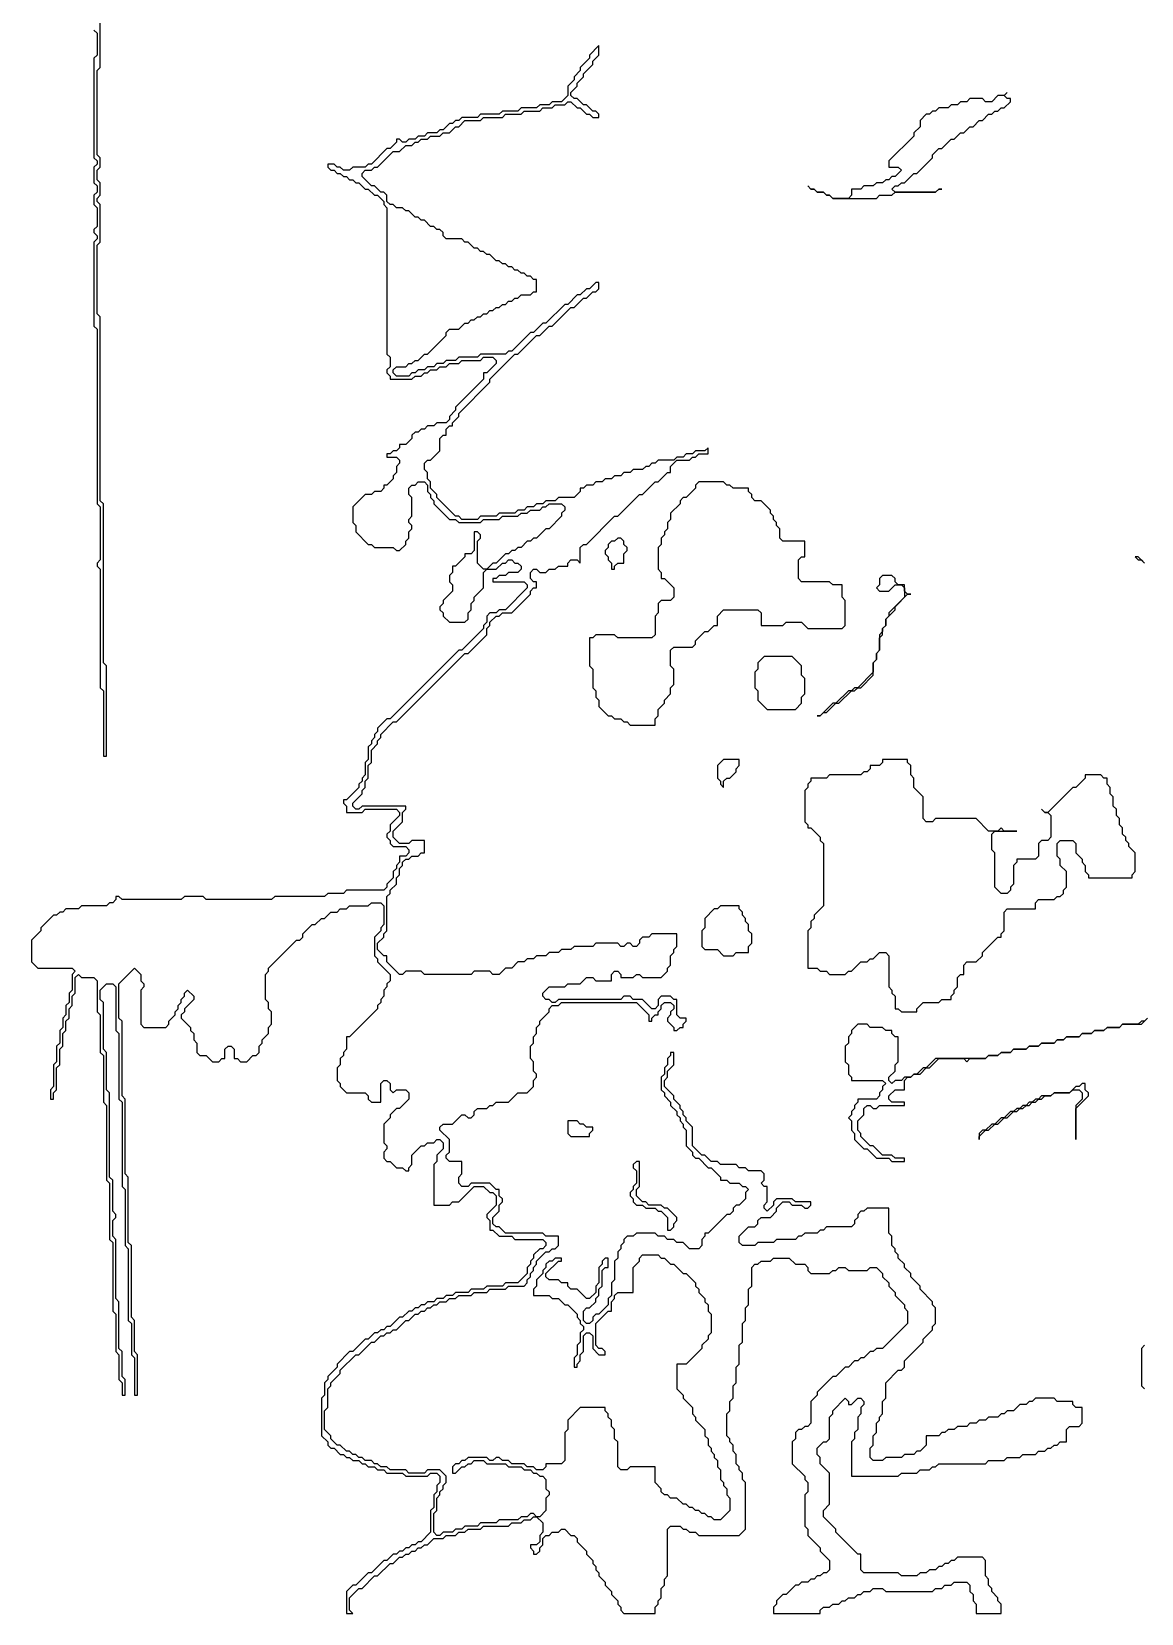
# Model space of a CAD drawing. Header units: metres. Extents: x 0 to 1000, y 0 to 1405.
# Drawn here: x 607.7 to 696.7, y 0.2 to 127.1 of the extents above; entities that cross this region are included whole.
import ezdxf

# ---------------------------------------------------------------- set-up
doc = ezdxf.new("R2010")
doc.units = ezdxf.units.M

msp = doc.modelspace()

# ---------------------------------------------------------------- linework, layer by layer
for points in [[(612.75, 127.25), (613, 127), (613, 125.25), (612.75, 125), (612.75, 117), (613, 116.75), (613, 116.5), (612.75, 116.25), (612.75, 115), (613, 114.75), (613, 114.25), (612.75, 114), (612.75, 113.25), (613, 113), (613, 111.5), (612.75, 111.25), (612.75, 111), (613, 110.75), (613, 110.5), (612.75, 110.25), (612.75, 103.5), (613, 103.25), (613, 89.25), (613.25, 89), (613.25, 84.75), (613, 84.5), (613, 84.25), (613.25, 84), (613.25, 74.5), (613.5, 74.25), (613.5, 69), (613.75, 69), (613.75, 76.25), (613.5, 76.5), (613.5, 89.25), (613.25, 89.5), (613.25, 104.25), (613, 104.5), (613, 110), (613.25, 110.25), (613.25, 113.25), (613, 113.5), (613, 113.75), (613.25, 114), (613.25, 115), (613, 115.25), (613, 116), (613.25, 116.25), (613.25, 117), (613, 117.25), (613, 124), (613.25, 124.25), (613.25, 128)], [(697, 84.5), (696.5, 85), (696.25, 85), (696.5, 84.75), (696.75, 84.75), (697, 84.5)], [(697, 47.75), (696.75, 47.75), (696.5, 47.5), (695.25, 47.5), (695, 47.25), (694, 47.25), (693.75, 47), (693, 47), (692.75, 46.75), (692, 46.75), (691.75, 46.5), (690.75, 46.5), (690.5, 46.25), (690, 46.25), (689.75, 46), (688.75, 46), (688.5, 45.75), (687.75, 45.75), (687.5, 45.5), (686.5, 45.5), (686.25, 45.25), (685.5, 45.25), (685.25, 45), (684.5, 45), (684.25, 44.75), (680.25, 44.75), (679.5, 44), (679.25, 44), (678.75, 43.5), (678.5, 43.5), (678.25, 43.25), (677.75, 43.25), (677.5, 43), (677, 43), (676.75, 42.75), (676.5, 43), (676.5, 43.25), (677, 43.75), (677, 44.25), (677.25, 44.5), (677.25, 46.5), (677, 46.5), (676.75, 46.75), (676.75, 47), (676.25, 47), (676, 47.25), (675, 47.25), (674.75, 47.5), (674, 47.5), (673.5, 47), (673.5, 46.75), (673.25, 46.5), (673.25, 46), (673, 45.75), (673, 44.5), (673.25, 44.25), (673.25, 43.5), (673.5, 43.25), (673.5, 43), (676, 43), (676.25, 42.75), (676, 42.5), (676, 42.25), (675.75, 42), (675.75, 41.75), (675.5, 41.5), (674, 41.5), (674, 41.25), (673.75, 41), (673.75, 40.75), (673.5, 40.5), (673.5, 40.25), (673.25, 40), (673.5, 39.75), (673.5, 39), (673.75, 38.75), (673.75, 38.25), (674.5, 37.5), (674.75, 37.5), (675.5, 36.75), (676.5, 36.75), (676.75, 36.5), (677.75, 36.5), (677.75, 36.75), (677, 36.75), (676.75, 37), (676, 37), (675.25, 37.75), (675, 37.75), (674.25, 38.5), (674.25, 38.75), (674, 39), (674, 39.75), (674.5, 40.25), (674.5, 40.75), (674.75, 41), (675, 41), (675.25, 40.75), (675.5, 40.75), (675.75, 41), (677.75, 41), (677.75, 41.25), (676.75, 41.25), (676.5, 41.5), (676.5, 41.75), (677, 42.25), (677.75, 42.25), (677.75, 43), (678, 43.25), (678.25, 43.25), (678.5, 43.5), (679, 43.5), (679.5, 44), (679.75, 44), (680.5, 44.75), (682.5, 44.75), (682.75, 44.5), (683, 44.75), (684.25, 44.75), (684.5, 45), (685.25, 45), (685.5, 45.25), (686.25, 45.25), (686.5, 45.5), (687.5, 45.5), (687.75, 45.75), (688.5, 45.75), (688.75, 46), (689.75, 46), (690, 46.25), (690.5, 46.25), (690.75, 46.5), (691.75, 46.5), (692, 46.75), (692.75, 46.75), (693, 47), (693.75, 47), (694, 47.25), (695, 47.25), (695.25, 47.5), (696.75, 47.5), (697.25, 48)], [(697, 21.75), (696.75, 21.5), (696.75, 18.5), (697, 18.25)]]:
    msp.add_lwpolyline(points)
for points in [[(653.25, 126), (652.5, 125.25), (652.5, 125), (651.75, 124.25), (651.75, 124), (651.25, 123.5), (651.25, 123.25), (650.75, 122.75), (650.75, 122), (650.25, 121.5), (649.5, 121.5), (649.25, 121.25), (648.5, 121.25), (648.25, 121), (647, 121), (646.75, 120.75), (645.5, 120.75), (645.25, 120.5), (643.75, 120.5), (643.5, 120.25), (642.25, 120.25), (642, 120), (641.75, 120), (641.5, 119.75), (641.25, 119.75), (640.75, 119.25), (640.5, 119.25), (640.25, 119), (639.5, 119), (639.25, 118.75), (638.75, 118.75), (638.5, 118.5), (638, 118.5), (637.75, 118.25), (637.5, 118.25), (637.25, 118.5), (637, 118.5), (637, 118.25), (636.5, 117.75), (636.25, 117.75), (635, 116.5), (634.75, 116.5), (634.5, 116.25), (633.5, 116.25), (633.25, 116), (632.75, 116), (632.5, 116.25), (632.25, 116.25), (632, 116.5), (631.5, 116.5), (631.5, 116.25), (631.75, 116), (632, 116), (632.25, 115.75), (632.5, 115.75), (632.75, 115.5), (633, 115.5), (633.25, 115.25), (633.5, 115.25), (633.75, 115), (634, 115), (634.5, 114.5), (634.75, 114.5), (635.25, 114), (635.5, 114), (636, 113.5), (636, 113.25), (636.25, 113), (636.25, 101.25), (636.5, 101), (636.5, 100.25), (636.25, 100), (636.25, 99.75), (636.5, 99.5), (636.5, 99.25), (638.25, 99.25), (638.5, 99.5), (639, 99.5), (639.25, 99.75), (639.5, 99.75), (639.75, 100), (640.25, 100), (640.5, 100.25), (641, 100.25), (641.25, 100.5), (642, 100.5), (642.25, 100.75), (643.75, 100.75), (644, 101), (644.75, 101), (645, 100.75), (645, 100.5), (644.25, 99.75), (644, 99.75), (644, 99.25), (641.75, 97), (641.75, 96.75), (641.25, 96.25), (641.25, 96), (641, 95.75), (640.25, 95.75), (640, 95.5), (639.5, 95.5), (639.25, 95.25), (639, 95.25), (638.75, 95), (638.5, 95), (638.25, 94.75), (638.25, 94.5), (637.75, 94), (637.25, 94), (637.25, 93.75), (637, 93.5), (636.75, 93.5), (636.5, 93.25), (636.25, 93.25), (636.25, 93), (637, 93), (637.25, 92.75), (637.25, 92.5), (637, 92.25), (637, 91.75), (636.75, 91.5), (636.75, 91.25), (636.25, 90.75), (636, 90.75), (636, 90.5), (635.75, 90.25), (635.25, 90.25), (635, 90), (634.5, 90), (633.5, 89), (633.5, 87.75), (633.75, 87.5), (633.75, 87), (634.75, 86), (635, 86), (635.25, 85.75), (636.75, 85.75), (637, 85.5), (637.25, 85.5), (637.75, 86), (637.75, 86.25), (638, 86.5), (638, 87), (638.25, 87.25), (638.25, 87.5), (638, 87.75), (638, 88), (638.25, 88.25), (638.25, 89.75), (638, 90), (638, 90.5), (638.25, 90.75), (638.5, 90.75), (638.75, 91), (639.25, 91), (639.5, 90.75), (639.5, 90.25), (639.75, 90), (639.75, 89.75), (640, 89.5), (640, 89.25), (641.25, 88), (641.75, 88), (642, 87.75), (643.75, 87.75), (644, 88), (645.25, 88), (645.5, 88.25), (646.75, 88.25), (647, 88.5), (647.5, 88.5), (647.75, 88.75), (648.5, 88.75), (648.75, 89), (649, 89), (649.25, 89.25), (650.25, 89.25), (650.5, 89), (650.5, 88.75), (650.25, 88.5), (650.25, 88.25), (649.25, 87.25), (649, 87.25), (648.25, 86.5), (648, 86.5), (647.75, 86.25), (647.5, 86.25), (647, 85.75), (646.75, 85.75), (646.5, 85.5), (646.25, 85.5), (646, 85.25), (645.75, 85.25), (645, 84.5), (644.75, 84.5), (644.25, 84), (644, 84), (643.5, 84.5), (643.5, 86.25), (643.75, 86.5), (643.75, 86.75), (643.5, 87), (643.25, 87), (643.25, 85.5), (643, 85.25), (642.5, 85.25), (642.5, 85), (641.75, 84.25), (641.5, 84.25), (641.5, 83.75), (641.25, 83.5), (641.25, 83), (641.5, 82.75), (641.5, 82.25), (640.75, 81.5), (640.75, 81.25), (640.5, 81), (640.5, 80.75), (640.75, 80.5), (640.75, 80.25), (641.25, 79.75), (642.5, 79.75), (642.75, 80), (642.75, 80.5), (643, 80.75), (643, 81.25), (643.25, 81.5), (643.25, 81.75), (644, 82.5), (644, 83.75), (644.25, 84), (645, 84), (645.5, 84.5), (645.75, 84.5), (646, 84.75), (646.25, 84.75), (646.5, 84.5), (646.75, 84.5), (647, 84.25), (647, 84), (646.75, 83.75), (646, 83.75), (645.75, 83.5), (645.25, 83.5), (645, 83.25), (644.75, 83.25), (644.75, 83), (647.25, 83), (647.5, 82.75), (647.5, 82.5), (645.75, 80.75), (645.25, 80.75), (645, 80.5), (644.5, 80.5), (644.25, 80.25), (644.25, 79.75), (644, 79.5), (644, 79.25), (642.25, 77.5), (642, 77.5), (636.5, 72), (636.25, 72), (635.5, 71.25), (635.5, 71), (635.25, 70.75), (635.25, 70.5), (635, 70.25), (635, 70), (634.75, 69.75), (634.75, 68.75), (634.5, 68.5), (634.5, 67.5), (634.25, 67.25), (634.25, 67), (634, 66.75), (634, 66.5), (633, 65.5), (632.75, 65.5), (632.75, 65.25), (633, 65), (633, 64.5), (634.25, 64.5), (634.5, 64.75), (637, 64.75), (637.25, 64.5), (637.25, 64.25), (636.5, 63.5), (636.5, 63), (636.25, 62.75), (636.25, 62.5), (636.5, 62.25), (636.5, 62), (636.75, 61.75), (637.75, 61.75), (638, 61.5), (638, 61.25), (637.75, 61), (637.25, 61), (637.25, 60.5), (637, 60.25), (637, 60), (636.75, 59.75), (636.75, 59.25), (636.25, 58.75), (636.25, 58.5), (636, 58.25), (633, 58.25), (632.75, 58), (631.5, 58), (631.25, 57.75), (627.25, 57.75), (627, 57.5), (621.75, 57.5), (621.5, 57.75), (620, 57.75), (619.75, 57.5), (615, 57.5), (614.75, 57.75), (614.5, 57.75), (614.5, 57.5), (614.25, 57.25), (614, 57.25), (613.75, 57), (611.75, 57), (611.5, 56.75), (610.5, 56.75), (610.25, 56.5), (610, 56.5), (609.75, 56.25), (609.5, 56.25), (608.5, 55.25), (608.5, 55), (607.75, 54.25), (607.75, 52.5), (608.25, 52), (611, 52), (611.25, 51.75), (611, 51.5), (611, 50.25), (610.75, 50), (610.75, 49.25), (610.5, 49), (610.5, 48.25), (610.25, 48), (610.25, 47.25), (610, 47), (610, 46), (609.75, 45.75), (609.75, 44.5), (609.5, 44.25), (609.5, 42.5), (609.25, 42.25), (609.25, 41.5), (609.5, 41.5), (609.5, 42), (609.75, 42.25), (609.75, 44), (610, 44.25), (610, 45.5), (610.25, 45.75), (610.25, 46.75), (610.5, 47), (610.5, 47.75), (610.75, 48), (610.75, 48.75), (611, 49), (611, 49.75), (611.25, 50), (611.25, 51.25), (611.5, 51.5), (611.75, 51.25), (612.75, 51.25), (613, 51), (613, 48.5), (613.25, 48.25), (613.25, 45.25), (613.5, 45), (613.5, 41.25), (613.75, 41), (613.75, 35), (614, 34.75), (614, 30.25), (614.25, 30), (614.25, 24.5), (614.5, 24.25), (614.5, 21.25), (614.75, 21), (614.75, 19), (615, 18.75), (615, 17.75), (615.25, 17.75), (615.25, 19), (615, 19.25), (615, 21.25), (614.75, 21.5), (614.75, 25.25), (614.5, 25.5), (614.5, 30.25), (614.25, 30.5), (614.25, 31.75), (614.5, 32), (614.5, 32.25), (614.25, 32.5), (614.25, 35), (614, 35.25), (614, 42), (613.75, 42.25), (613.75, 45.25), (613.5, 45.5), (613.5, 49.25), (613.25, 49.5), (613.25, 50.25), (613.75, 50.75), (614.25, 50.75), (614.5, 50.5), (614.5, 47), (614.75, 46.75), (614.75, 41.5), (615, 41.25), (615, 34.5), (615.25, 34.25), (615.25, 29.75), (615.5, 29.5), (615.5, 23.75), (615.75, 23.5), (615.75, 21), (616, 20.75), (616, 17.75), (616.25, 17.75), (616.25, 21), (616, 21.25), (616, 23.75), (615.75, 24), (615.75, 29.75), (615.5, 30), (615.5, 35.25), (615.25, 35.5), (615.25, 41.5), (615, 41.75), (615, 47.75), (614.75, 48), (614.75, 50.75), (616, 52), (616.5, 51.5), (616.5, 51), (616.75, 50.75), (616.75, 50.5), (616.5, 50.25), (616.5, 47.5), (616.75, 47.25), (618.5, 47.25), (618.75, 47.5), (618.75, 47.75), (619.25, 48.25), (619.25, 48.5), (619.5, 48.75), (619.5, 49), (619.75, 49.25), (619.75, 49.5), (620, 49.75), (620, 50), (620.25, 50.25), (620.75, 49.75), (620.75, 49.5), (620, 48.75), (620, 48.5), (619.75, 48.25), (619.75, 48), (620.5, 47.25), (620.5, 47), (620.75, 46.75), (620.75, 46.25), (621, 46), (621, 45.25), (621.25, 45), (621.75, 45), (622.25, 44.5), (622.75, 44.5), (623, 44.75), (623.25, 44.75), (623.25, 45.5), (623.5, 45.75), (623.75, 45.75), (624, 45.5), (624, 44.75), (624.25, 44.75), (624.5, 44.5), (625, 44.5), (625.5, 45), (625.75, 45), (626, 45.25), (626, 45.75), (626.25, 46), (626.25, 46.25), (626.75, 46.75), (626.75, 47.25), (627, 47.5), (627, 48.5), (626.75, 48.75), (626.75, 49.25), (626.5, 49.5), (626.5, 51.5), (626.75, 51.75), (626.75, 52), (629, 54.25), (629.25, 54.25), (629.5, 54.5), (629.5, 54.75), (630.25, 55.5), (630.5, 55.5), (631, 56), (631.25, 56), (631.75, 56.5), (632.25, 56.5), (632.5, 56.75), (633, 56.75), (633.25, 57), (634.75, 57), (635, 57.25), (635.75, 57.25), (636, 57), (636, 55.5), (635.75, 55.25), (635.75, 55), (635.25, 54.5), (635.25, 53), (635.5, 52.75), (635.5, 52.5), (636.5, 51.5), (636.5, 51), (636.25, 50.75), (636.25, 50.5), (636, 50.25), (636, 49.75), (635.75, 49.5), (635.75, 49.25), (635.5, 49), (635.5, 48.75), (633.25, 46.5), (633, 46.5), (633, 45.5), (632.75, 45.25), (632.75, 45), (632.5, 44.75), (632.5, 44.25), (632.25, 44), (632.25, 43), (632.5, 42.75), (632.5, 42.5), (633, 42), (634.5, 42), (634.75, 41.75), (634.75, 41.5), (635, 41.25), (635.75, 41.25), (635.75, 42.75), (636, 43), (636.25, 43), (636.5, 42.75), (636.5, 42.25), (636.75, 42), (637, 42.25), (637.75, 42.25), (638, 42), (638, 41.5), (637.25, 40.75), (637, 40.75), (636.5, 40.25), (636.5, 40), (636, 39.5), (636, 38), (636.25, 37.75), (636.25, 37.5), (636, 37.25), (636, 36.75), (636.25, 36.5), (636.5, 36.5), (637, 36), (637.5, 36), (637.75, 35.75), (638, 35.75), (638, 36), (638.25, 36.25), (638.25, 37), (639, 37.75), (639.25, 37.75), (639.5, 38), (640, 38), (640.25, 38.25), (640.5, 38.25), (640.75, 38), (640.75, 37.5), (640.25, 37), (640.25, 36.5), (640, 36.25), (640, 33), (641.25, 33), (641.5, 33.25), (642, 33.25), (643.25, 34.5), (644, 34.5), (644.5, 34), (644.75, 34), (645, 33.75), (645, 33), (644.25, 32.25), (644.25, 32), (644.5, 31.75), (644.5, 31), (644.75, 31), (645.25, 30.5), (646.25, 30.5), (646.5, 30.25), (648.75, 30.25), (649, 30), (649, 29.75), (648.75, 29.5), (648.5, 29.5), (648, 29), (648, 28.75), (647.75, 28.5), (647.75, 28.25), (647.5, 28), (647.5, 27.5), (646.75, 26.75), (645.75, 26.75), (645.5, 26.5), (644.25, 26.5), (644, 26.25), (643, 26.25), (642.75, 26), (641.75, 26), (641.5, 25.75), (641, 25.75), (640.75, 25.5), (640.25, 25.5), (640, 25.25), (639.5, 25.25), (639.25, 25), (639, 25), (638.75, 24.75), (638.5, 24.75), (638.25, 24.5), (638, 24.5), (637.5, 24), (637.25, 24), (636.5, 23.25), (636.25, 23.25), (636, 23), (635.75, 23), (635.5, 22.75), (635.25, 22.75), (634.75, 22.25), (634.5, 22.25), (633.5, 21.25), (633.25, 21.25), (632.25, 20.25), (632.25, 20), (631.5, 19.25), (631.5, 19), (631.25, 18.75), (631.25, 17.75), (631, 17.5), (631, 14.5), (631.5, 14), (631.5, 13.75), (631.75, 13.5), (632, 13.5), (632.5, 13), (632.75, 13), (633, 12.75), (633.25, 12.75), (633.5, 12.5), (634, 12.5), (634.25, 12.25), (634.5, 12.25), (634.75, 12), (635.25, 12), (635.5, 11.75), (636, 11.75), (636.25, 11.5), (637.5, 11.5), (637.75, 11.25), (639.5, 11.25), (639.75, 11.5), (640.25, 11.5), (640.5, 11.25), (640.5, 10.75), (640.25, 10.5), (640.25, 10), (640, 9.75), (640, 8.75), (639.75, 8.5), (639.75, 6.75), (639, 6), (638.75, 6), (638.5, 5.75), (638.25, 5.75), (638, 5.5), (637.75, 5.5), (637.5, 5.25), (637.25, 5.25), (637, 5), (636.75, 5), (636.25, 4.5), (636, 4.5), (635, 3.5), (634.75, 3.5), (633.75, 2.5), (633.5, 2.5), (633, 2), (633, 0.25), (633.5, 0.25), (633.25, 0.5), (633.25, 1.5), (634, 2.25), (634.25, 2.25), (635.25, 3.25), (635.5, 3.25), (636.5, 4.25), (636.75, 4.25), (637.25, 4.75), (637.5, 4.75), (637.75, 5), (638, 5), (638.25, 5.25), (638.5, 5.25), (638.75, 5.5), (639, 5.5), (639.25, 5.75), (639.5, 5.75), (640, 6.25), (640.75, 6.25), (641, 6.5), (641.75, 6.5), (642, 6.75), (642.5, 6.75), (642.75, 7), (643.75, 7), (644, 7.25), (646, 7.25), (646.25, 7.5), (647, 7.5), (647.25, 7.75), (647.75, 7.75), (648, 8), (648.25, 8), (648.75, 7.5), (648.75, 6.75), (648.5, 6.5), (648.5, 6), (648.25, 5.75), (647.75, 5.75), (647.75, 5.5), (648, 5.25), (648, 5), (648.25, 5), (648.5, 5.25), (648.5, 5.5), (648.75, 5.75), (648.75, 6.25), (649, 6.5), (649.25, 6.5), (649.5, 6.75), (650, 6.75), (650.25, 7), (650.5, 7), (651, 6.5), (651.25, 6.5), (651.5, 6.25), (651.5, 6), (652.25, 5.25), (652.25, 5), (652.75, 4.5), (652.75, 4.25), (653, 4), (653, 3.75), (653.25, 3.5), (653.25, 3.25), (653.75, 2.75), (653.75, 2.5), (654.25, 2), (654.25, 1.75), (654.75, 1.25), (654.75, 1), (655, 0.75), (655, 0.5), (655.25, 0.25), (657.75, 0.25), (657.75, 0.75), (658, 1), (658, 1.25), (658.25, 1.5), (658.25, 2.25), (658.5, 2.5), (658.5, 3), (658.75, 3.25), (658.75, 7), (659, 7.25), (659.75, 7.25), (660, 7), (660.25, 7), (660.5, 6.75), (661, 6.75), (661.25, 6.5), (664.5, 6.5), (665, 7), (665, 10.75), (664.75, 11), (664.75, 11.5), (664.5, 11.75), (664.5, 12), (664.25, 12.25), (664.25, 13), (664, 13.25), (664, 13.75), (663.75, 14), (663.75, 14.25), (663.5, 14.5), (663.5, 16.25), (663.75, 16.5), (663.75, 17.25), (664, 17.5), (664, 18.5), (664.25, 18.75), (664.25, 20), (664.5, 20.25), (664.5, 21.75), (664.75, 22), (664.75, 23.5), (665, 23.75), (665, 24.75), (665.25, 25), (665.25, 26.25), (665.5, 26.5), (665.5, 28), (665.75, 28.25), (666, 28.25), (666.25, 28.5), (667, 28.5), (667.25, 28.75), (668.5, 28.75), (669, 28.25), (669.75, 28.25), (670, 28), (670, 27.75), (670.25, 27.5), (671.75, 27.5), (672, 27.75), (672.25, 27.75), (672.5, 28), (673, 28), (673.25, 27.75), (674.75, 27.75), (675, 28), (675.5, 28), (676, 27.5), (676, 27.25), (676.5, 26.75), (676.5, 26.5), (677, 26), (677, 25.75), (677.75, 25), (677.75, 24.75), (678, 24.5), (678, 23.5), (676, 21.5), (675.5, 21.5), (675.25, 21.25), (675, 21.25), (674.5, 20.75), (674.25, 20.75), (674, 20.5), (673.75, 20.5), (673.25, 20), (673, 20), (672.25, 19.25), (672, 19.25), (670.75, 18), (670.75, 17.75), (670.25, 17.25), (670.25, 15.5), (670, 15.25), (669.75, 15.25), (669.5, 15), (669.25, 15), (669, 14.75), (669, 14.25), (668.75, 14), (668.75, 12.25), (669.75, 11.25), (669.75, 11), (670, 10.75), (670, 10), (669.75, 9.75), (669.75, 7.25), (670, 7), (670, 6.5), (671, 5.5), (671, 5.25), (671.75, 4.5), (671.75, 3.75), (671.5, 3.5), (671.25, 3.5), (671, 3.25), (670.75, 3.25), (670.5, 3), (670.25, 3), (670, 2.75), (669.5, 2.75), (669.25, 2.5), (669, 2.5), (668.25, 1.75), (668, 1.75), (667.5, 1.25), (667.5, 1), (667.25, 0.75), (667.25, 0.25), (671, 0.25), (671, 0.5), (671.25, 0.75), (671.75, 0.75), (672, 1), (672.5, 1), (672.75, 1.25), (673, 1.25), (673.25, 1.5), (673.75, 1.5), (674, 1.75), (674.25, 1.75), (674.5, 2), (675, 2), (675.25, 2.25), (676, 2.25), (676.25, 2), (680, 2), (680.25, 2.25), (680.75, 2.25), (681, 2.5), (681.5, 2.5), (681.75, 2.75), (682.75, 2.75), (683, 2.5), (683, 2), (683.25, 1.75), (683.25, 1.25), (683.5, 1), (683.5, 0.25), (685.5, 0.25), (685.5, 1), (685.25, 1.25), (685.25, 1.5), (684.75, 2), (684.75, 2.25), (684.5, 2.5), (684.5, 3), (684.25, 3.25), (684.25, 4.5), (684, 4.75), (682, 4.75), (681.75, 4.5), (681.5, 4.5), (681.25, 4.25), (681, 4.25), (680.75, 4), (680.5, 4), (680.25, 3.75), (679.75, 3.75), (679.5, 3.5), (679, 3.5), (678.75, 3.25), (677.5, 3.25), (677.25, 3.5), (674.5, 3.5), (674.25, 3.75), (674.25, 5), (674, 5), (672.25, 6.75), (672.25, 7), (671.25, 8), (671.25, 8.5), (671.75, 9), (671.75, 11.5), (671, 12.25), (671, 12.75), (670.75, 13), (670.75, 13.5), (671.25, 14), (671.5, 14), (671.75, 14.25), (671.75, 16), (672, 16.25), (672, 16.5), (673, 17.5), (673.25, 17.25), (673.25, 17), (673.5, 17), (674, 17.5), (674.25, 17.5), (674.5, 17.25), (674.5, 17), (674.25, 16.75), (674.25, 16.25), (674, 16), (674, 15), (673.75, 14.75), (673.75, 14.25), (673.5, 14), (673.5, 11.25), (677.25, 11.25), (677.5, 11.5), (678.75, 11.5), (679, 11.75), (679.75, 11.75), (680, 12), (680.25, 12), (680.5, 12.25), (684.25, 12.25), (684.5, 12.5), (685.75, 12.5), (686, 12.75), (687, 12.75), (687.25, 13), (688.25, 13), (688.5, 13.25), (689, 13.25), (689.25, 13.5), (689.5, 13.5), (689.75, 13.75), (690, 13.75), (690.25, 14), (690.75, 14), (690.75, 15), (691, 15.25), (691.75, 15.25), (692, 15.5), (692, 16.75), (691.5, 16.75), (691.25, 17), (691.25, 17.25), (690, 17.25), (689.75, 17.5), (688.25, 17.5), (688, 17.25), (687.75, 17.25), (687.5, 17), (687, 17), (686.5, 16.5), (686, 16.5), (685.75, 16.25), (685.5, 16.25), (685.25, 16), (684.5, 16), (684.25, 15.75), (683.75, 15.75), (683.5, 15.5), (683, 15.5), (682.75, 15.25), (682, 15.25), (681.75, 15), (681.25, 15), (681, 14.75), (680.75, 14.75), (680.5, 14.5), (679.5, 14.5), (679.5, 13.75), (679, 13.25), (678.75, 13.25), (678.5, 13), (677.75, 13), (677.5, 12.75), (676.25, 12.75), (676, 12.5), (675.25, 12.5), (675, 12.75), (675, 13.5), (675.25, 13.75), (675.25, 14.5), (675.5, 14.75), (675.5, 15.5), (675.75, 15.75), (675.75, 16), (676, 16.25), (676, 17.25), (676.25, 17.5), (676.25, 18.75), (677.25, 19.75), (677.5, 19.75), (677.75, 20), (677.75, 20.5), (679.25, 22), (679.25, 22.25), (680, 23), (680, 23.25), (680.25, 23.5), (680.25, 24.75), (680, 25), (680, 25.25), (679, 26.25), (679, 26.5), (678.25, 27.25), (678.25, 27.5), (677.75, 28), (677.75, 28.25), (677.25, 28.75), (677.25, 29), (677, 29.25), (677, 29.5), (676.75, 29.75), (676.75, 30.5), (676.5, 30.75), (676.5, 32.75), (674.75, 32.75), (674.5, 32.5), (674.25, 32.5), (674, 32.25), (674, 32), (673.75, 31.75), (673.75, 31.5), (673.5, 31.25), (671.5, 31.25), (671.25, 31), (671, 31), (670.75, 30.75), (669.75, 30.75), (669.5, 30.5), (669.25, 30.5), (669, 30.25), (667.5, 30.25), (667.25, 30), (666, 30), (665.75, 29.75), (664.75, 29.75), (664.5, 30), (664.5, 30.5), (665.25, 31.25), (665.75, 31.25), (666, 31.5), (666, 31.75), (666.25, 32), (667, 32), (667.5, 32.5), (667.5, 32.75), (668, 33.25), (668.5, 33.25), (668.75, 33), (669.5, 33), (669.75, 32.75), (670, 32.75), (670.25, 33), (670.25, 33.25), (669, 33.25), (668.75, 33.5), (667.5, 33.5), (667.25, 33.25), (667.25, 33), (666.75, 32.5), (666.5, 32.75), (666.5, 33), (666.75, 33.25), (666.75, 34.5), (666.5, 34.5), (666.25, 34.75), (666.5, 35), (666.5, 35.5), (666.25, 35.75), (665.25, 35.75), (665, 36), (664.5, 36), (664.25, 36.25), (663, 36.25), (662.75, 36.5), (662.25, 36.5), (661.75, 37), (661.5, 37), (660.75, 37.75), (660.75, 39.25), (660.25, 39.75), (660.25, 40), (660, 40.25), (660, 40.5), (659.75, 40.75), (659.75, 41), (659.25, 41.5), (659.25, 41.75), (658.5, 42.5), (658.5, 43), (658.75, 43.25), (658.75, 43.75), (659.25, 44.25), (659.25, 45.25), (659, 45.25), (659, 45), (658.75, 44.75), (658.75, 44.25), (658.5, 44), (658.5, 43.5), (658.25, 43.25), (658.25, 42.25), (658.5, 42), (658.5, 41.75), (659, 41.25), (659, 41), (659.5, 40.5), (659.5, 40.25), (659.75, 40), (659.75, 39.75), (660, 39.5), (660, 39.25), (660.25, 39), (660.25, 37.75), (660.75, 37.25), (660.75, 37), (661, 36.75), (661.25, 36.75), (662, 36), (662.25, 36), (663, 35.25), (663, 35), (663.5, 35), (663.75, 34.75), (664.5, 34.75), (664.75, 34.5), (665, 34.5), (665.25, 34.25), (665, 34), (665, 33.5), (664.5, 33), (664.25, 33), (664, 32.75), (664, 32.5), (663.75, 32.25), (663.5, 32.25), (662, 30.75), (661.75, 30.75), (661.75, 30.5), (661.5, 30.25), (661.5, 29.75), (661.25, 29.5), (660.5, 29.5), (660, 30), (659.5, 30), (659.25, 30.25), (658.75, 30.25), (658.5, 30.5), (658, 30.5), (657.75, 30.75), (656.25, 30.75), (656, 30.5), (655.5, 30.5), (655.25, 30.25), (655.25, 30), (655, 29.75), (655, 29.5), (654.75, 29.25), (654.75, 28.75), (654.5, 28.5), (654.5, 27), (654.25, 26.75), (654.25, 25.75), (654, 25.5), (654, 25), (653.25, 24.25), (653, 24.25), (652.75, 24), (652.75, 23.75), (652.5, 23.5), (652.25, 23.5), (652, 23.75), (652, 24.5), (652.25, 24.75), (652.5, 24.75), (653, 25.25), (653, 25.5), (653.25, 25.75), (653.25, 26.25), (653.5, 26.5), (653.5, 27.75), (653.75, 28), (654, 28), (654, 28.75), (653.75, 28.75), (653.5, 28.5), (653.5, 28.25), (653.25, 28), (653.25, 26.75), (653, 26.5), (653, 26), (652.5, 25.5), (652.25, 25.5), (651.5, 26.25), (651, 26.25), (650.75, 26.5), (650.75, 26.75), (650.25, 26.75), (650, 27), (649.25, 27), (649, 27.25), (649, 27.5), (650, 28.5), (650.25, 28.5), (650.25, 28.75), (649.75, 28.75), (649.5, 28.5), (649.25, 28.5), (649, 28.25), (649, 28), (648.75, 27.75), (648.75, 27.5), (648.25, 27), (648.25, 26.5), (648, 26.25), (648, 25.75), (649.25, 25.75), (649.5, 25.5), (650, 25.5), (650.5, 25), (650.75, 25), (651.5, 24.25), (651.5, 24), (651.75, 23.75), (651.75, 23.5), (652, 23.25), (652, 23), (651.75, 22.75), (651.75, 22), (651.5, 21.75), (651.5, 21), (651.25, 20.75), (651.25, 20), (651.5, 20), (651.5, 20.25), (651.75, 20.5), (651.75, 21), (652, 21.25), (652, 22.5), (652.25, 22.75), (652.5, 22.75), (652.75, 22.5), (652.75, 21.5), (653.25, 21), (653.75, 21), (653.75, 21.25), (653.5, 21.5), (653.25, 21.5), (653, 21.75), (653, 23.5), (654, 24.5), (654.25, 24.5), (654.25, 25.25), (654.5, 25.5), (654.5, 25.75), (654.75, 26), (656, 26), (656, 28), (656.5, 28.5), (656.5, 28.75), (656.75, 29), (658, 29), (658.25, 28.75), (658.5, 28.75), (659, 28.25), (659.25, 28.25), (660, 27.5), (660.25, 27.5), (661, 26.75), (661, 26.5), (661.25, 26.25), (661.25, 26), (661.75, 25.5), (661.75, 25.25), (662, 25), (662, 24.5), (662.25, 24.25), (662.25, 22.75), (662, 22.5), (662, 22.25), (661.5, 21.75), (661.5, 21.5), (660.25, 20.25), (659.5, 20.25), (659.5, 18.25), (660, 17.75), (660, 17.5), (660.75, 16.75), (660.75, 16.25), (661, 16), (661, 15.75), (661.75, 15), (661.75, 14.5), (662, 14.25), (662, 13.75), (662.25, 13.5), (662.25, 13.25), (662.5, 13), (662.5, 12.75), (662.75, 12.5), (662.75, 12), (663, 11.75), (663, 11), (663.25, 10.75), (663.25, 10.5), (663.5, 10.25), (663.5, 9.75), (663.75, 9.5), (663.75, 8.5), (663, 7.75), (662.5, 7.75), (662.25, 8), (662, 8), (661.75, 8.25), (661.5, 8.25), (661.25, 8.5), (661, 8.5), (660.75, 8.75), (660.5, 8.75), (660.25, 9), (660, 9), (659.5, 9.5), (659, 9.5), (658.75, 9.75), (658.5, 9.75), (658.25, 10), (658.25, 10.25), (657.75, 10.75), (657.75, 12), (655.75, 12), (655.5, 11.75), (655, 11.75), (654.75, 12), (654.75, 14), (654.5, 14.25), (654.5, 15), (654.25, 15.25), (654.25, 15.75), (654, 16), (654, 16.25), (653.75, 16.5), (653.75, 16.75), (651.75, 16.75), (650.75, 15.75), (650.75, 15), (650.5, 14.75), (650.5, 12.5), (650.25, 12.25), (649, 12.25), (649, 12), (648.75, 11.75), (648.25, 11.75), (648, 12), (647.5, 12), (647.25, 12.25), (646.25, 12.25), (646, 12.5), (645.5, 12.5), (645.25, 12.75), (645, 12.75), (644.75, 12.5), (644.5, 12.5), (644.25, 12.75), (642.75, 12.75), (642.5, 12.5), (642.25, 12.5), (642, 12.25), (641.75, 12.25), (641.5, 12), (641.5, 11.5), (641.75, 11.5), (642.25, 12), (642.5, 12), (642.75, 12.25), (643, 12.25), (643.25, 12.5), (644, 12.5), (644.25, 12.25), (645.75, 12.25), (646, 12), (647, 12), (647.25, 11.75), (647.75, 11.75), (648, 11.5), (648.25, 11.5), (648.5, 11.25), (648.75, 11.25), (649, 11), (649, 10.25), (649.25, 10), (649.25, 9.75), (649, 9.5), (649, 8.5), (648.5, 8), (648.25, 8), (648, 8.25), (647.75, 8.25), (647.5, 8), (647, 8), (646.75, 7.75), (645.25, 7.75), (645, 7.5), (643.75, 7.5), (643.5, 7.25), (642.5, 7.25), (642.25, 7), (641.75, 7), (641.5, 6.75), (640.75, 6.75), (640.5, 6.5), (640.25, 6.5), (640, 6.75), (640, 8.25), (640.25, 8.5), (640.25, 9.5), (640.5, 9.75), (640.5, 10), (640.75, 10.25), (640.75, 10.5), (641, 10.75), (641, 11.25), (640.5, 11.75), (639.5, 11.75), (639.25, 11.5), (638, 11.5), (637.75, 11.75), (636.5, 11.75), (636.25, 12), (635.75, 12), (635.5, 12.25), (635.25, 12.25), (635, 12.5), (634.5, 12.5), (634.25, 12.75), (634, 12.75), (633.75, 13), (633.5, 13), (633.25, 13.25), (633, 13.25), (632.5, 13.75), (632.25, 13.75), (631.75, 14.25), (631.75, 14.5), (631.25, 15), (631.25, 16.5), (631.5, 16.75), (631.5, 18.25), (631.75, 18.5), (631.75, 18.75), (632.5, 19.5), (632.5, 19.75), (633.75, 21), (634, 21), (635, 22), (635.25, 22), (635.75, 22.5), (636, 22.5), (636.25, 22.75), (636.5, 22.75), (636.75, 23), (637, 23), (637.75, 23.75), (638, 23.75), (638.5, 24.25), (638.75, 24.25), (639, 24.5), (639.25, 24.5), (639.5, 24.75), (639.75, 24.75), (640, 25), (640.25, 25), (640.5, 25.25), (641, 25.25), (641.25, 25.5), (641.75, 25.5), (642, 25.75), (643, 25.75), (643.25, 26), (644.25, 26), (644.5, 26.25), (645.75, 26.25), (646, 26.5), (647.25, 26.5), (647.5, 26.75), (647.5, 27), (647.75, 27.25), (647.75, 27.5), (648, 27.75), (648, 28), (648.25, 28.25), (648.25, 28.5), (649, 29.25), (649.25, 29.25), (649.5, 29.5), (649.75, 29.5), (650, 29.75), (650, 30.5), (649, 30.5), (648.75, 30.75), (645.75, 30.75), (645.25, 31.25), (645, 31.25), (644.75, 31.5), (644.75, 32), (645.25, 32.5), (645.25, 33), (645.5, 33.25), (645.5, 33.5), (645.25, 33.75), (645.25, 34.25), (645, 34.25), (644.5, 34.75), (643, 34.75), (642.75, 34.5), (642.25, 34.5), (642, 34.75), (642, 35.25), (642.25, 35.5), (642.25, 36.5), (641.25, 36.5), (641, 36.75), (641, 37), (641.25, 37.25), (641.25, 38.25), (640.5, 39), (640.5, 39.25), (640.75, 39.5), (641.5, 39.5), (642.25, 40.25), (642.5, 40.25), (642.75, 40), (643, 40), (643.25, 40.25), (643.25, 40.5), (643.5, 40.75), (644.25, 40.75), (644.5, 41), (644.75, 41), (645, 41.25), (646, 41.25), (646.75, 42), (647.5, 42), (648, 42.5), (648, 43), (648.25, 43.25), (648.25, 43.5), (648, 43.75), (648, 44.5), (647.75, 44.75), (647.75, 45.75), (648, 46), (648, 46.5), (648.25, 46.75), (648.25, 47.25), (648.5, 47.5), (648.5, 47.75), (649.25, 48.5), (649.25, 48.75), (649.5, 49), (650, 49), (650.25, 49.25), (656.25, 49.25), (657.25, 48.25), (657.25, 47.75), (657.5, 47.75), (657.5, 48), (657.75, 48.25), (658, 48.25), (658, 48.5), (658.25, 48.75), (658.25, 49), (658.5, 49.25), (659, 49.25), (659.25, 49), (659.25, 48.75), (659, 48.5), (659, 48.25), (658.75, 48), (658.75, 47.75), (659.25, 47.25), (659.25, 47), (659.5, 47), (659.75, 47.25), (660, 47.25), (660, 47.5), (660.25, 47.75), (660.25, 48), (659.75, 48), (659.5, 48.25), (659.5, 49.5), (659.25, 49.5), (659, 49.75), (658.25, 49.75), (658, 49.5), (658, 49), (657.75, 48.75), (657.5, 48.75), (656.75, 49.5), (656, 49.5), (655.75, 49.75), (655.25, 49.75), (655, 49.5), (650, 49.5), (649.75, 49.25), (649.5, 49.25), (649.25, 49.5), (649, 49.5), (648.75, 49.75), (648.75, 50), (649.25, 50.5), (650.5, 50.5), (650.75, 50.75), (651.75, 50.75), (652.25, 51.25), (652.75, 51.25), (653, 51), (654.25, 51), (654.25, 51.5), (654.5, 51.75), (654.75, 51.75), (655, 51.5), (655, 51.25), (656, 51.25), (656.25, 51.5), (656.5, 51.5), (656.75, 51.25), (658.25, 51.25), (658.75, 51.75), (658.75, 52), (659, 52.25), (659, 53), (659.25, 53.25), (659.25, 53.5), (659.5, 53.75), (659.5, 54.75), (657.5, 54.75), (657.25, 54.5), (656.75, 54.5), (656.5, 54.25), (656.5, 54), (656.25, 53.75), (656, 53.75), (655.75, 54), (655.5, 54), (655.25, 53.75), (655, 53.75), (654.75, 54), (653, 54), (652.75, 53.75), (651.25, 53.75), (651, 53.5), (650.25, 53.5), (650, 53.25), (649.25, 53.25), (649, 53), (648.25, 53), (648, 52.75), (647.5, 52.75), (647.25, 52.5), (646.75, 52.5), (646.25, 52), (645.75, 52), (645.25, 51.5), (644.75, 51.5), (644.5, 51.75), (643.25, 51.75), (643, 51.5), (639.25, 51.5), (639, 51.75), (637.75, 51.75), (637.5, 51.5), (637.25, 51.5), (636.25, 52.5), (636.25, 53), (636, 53), (635.5, 53.5), (635.5, 54), (636, 54.5), (636, 54.75), (636.25, 55), (636.25, 57.75), (636.5, 58), (636.5, 58.25), (637, 58.75), (637, 59.25), (637.25, 59.5), (637.25, 60), (637.5, 60.25), (637.5, 60.5), (637.75, 60.75), (638, 60.75), (638.25, 61), (638.75, 61), (639, 61.25), (639.25, 61.25), (639.25, 62.25), (638.25, 62.25), (638, 62), (637.25, 62), (636.75, 62.5), (636.75, 63), (637.5, 63.75), (637.5, 64.5), (637.75, 64.75), (637.75, 65), (634.25, 65), (634, 64.75), (633.75, 64.75), (633.5, 65), (633.5, 65.25), (634.25, 66), (634.25, 66.25), (634.5, 66.5), (634.5, 67), (634.75, 67.25), (634.75, 68.25), (635, 68.5), (635, 69.5), (635.5, 70), (635.5, 70.25), (635.75, 70.5), (635.75, 70.75), (636.75, 71.75), (637, 71.75), (642.5, 77.25), (642.75, 77.25), (644.25, 78.75), (644.25, 79.25), (644.5, 79.5), (644.5, 79.75), (645, 80.25), (645.25, 80.25), (645.5, 80.5), (646.25, 80.5), (647.75, 82), (647.75, 82.25), (648, 82.5), (648.25, 82.5), (648.25, 83), (648, 83), (647.75, 83.25), (647.75, 83.75), (648, 84), (648.25, 84), (648.5, 83.75), (649, 83.75), (649.25, 84), (649.75, 84), (650, 84.25), (650.75, 84.25), (650.75, 84.5), (651, 84.75), (651.5, 84.75), (651.75, 84.5), (651.75, 85.75), (652, 86), (652.25, 86), (654.5, 88.25), (654.75, 88.25), (656.5, 90), (656.75, 90), (657.75, 91), (658, 91), (658.75, 91.75), (659, 91.75), (659, 92.25), (659.5, 92.75), (660.5, 92.75), (660.75, 93), (661, 93), (661.25, 93.25), (662, 93.25), (662, 93.75), (661.75, 93.5), (661, 93.5), (660.75, 93.25), (660.25, 93.25), (660, 93), (659.5, 93), (659.25, 92.75), (658, 92.75), (657.75, 92.5), (657.5, 92.5), (657.25, 92.25), (657, 92.25), (656.75, 92), (656, 92), (655.75, 91.75), (655.25, 91.75), (655, 91.5), (654.5, 91.5), (654.25, 91.25), (653.75, 91.25), (653.5, 91), (653, 91), (652.75, 90.75), (652.25, 90.75), (652, 90.5), (651.75, 90.5), (651.75, 90.25), (651.25, 89.75), (650, 89.75), (649.75, 89.5), (649, 89.5), (648.75, 89.25), (648.25, 89.25), (648, 89), (647.5, 89), (647.25, 88.75), (646.75, 88.75), (646.5, 88.5), (645.25, 88.5), (645, 88.25), (643.75, 88.25), (643.5, 88), (642.25, 88), (642, 88.25), (641.75, 88.25), (640.25, 89.75), (640.25, 90), (639.75, 90.5), (639.75, 91), (639.5, 91.25), (639.5, 91.75), (639.25, 92), (639.25, 92.5), (639.5, 92.75), (639.75, 92.75), (640.5, 93.5), (640.5, 94.5), (640.75, 94.75), (641, 94.75), (641, 95.25), (641.25, 95.5), (641.5, 95.5), (641.5, 95.75), (642, 96.25), (642, 96.5), (644.5, 99), (644.5, 99.25), (646.5, 101.25), (646.75, 101.25), (648.25, 102.75), (648.5, 102.75), (649.25, 103.5), (649.5, 103.5), (651, 105), (651.25, 105), (652, 105.75), (652.25, 105.75), (652.75, 106.25), (653, 106.25), (653.25, 106.5), (653.25, 107), (653, 107), (652.5, 106.5), (652.25, 106.5), (651.75, 106), (651.5, 106), (650.75, 105.25), (650.5, 105.25), (649, 103.75), (648.75, 103.75), (648, 103), (647.75, 103), (646.25, 101.5), (646, 101.5), (645.75, 101.25), (643.75, 101.25), (643.5, 101), (642, 101), (641.75, 100.75), (641, 100.75), (640.75, 100.5), (640.25, 100.5), (640, 100.25), (639.5, 100.25), (639.25, 100), (638.75, 100), (638.5, 99.75), (638.25, 99.75), (638, 99.5), (637, 99.5), (636.75, 99.75), (636.75, 100), (637, 100.25), (637.75, 100.25), (638, 100.5), (638.25, 100.5), (638.5, 100.75), (638.75, 100.75), (639.25, 101.25), (639.5, 101.25), (641, 102.75), (641, 103), (641.25, 103.25), (642, 103.25), (642.5, 103.75), (642.75, 103.75), (643, 104), (643.25, 104), (643.5, 104.25), (643.75, 104.25), (644, 104.5), (644.25, 104.5), (644.5, 104.75), (644.75, 104.75), (645, 105), (645.25, 105), (645.5, 105.25), (645.75, 105.25), (646, 105.5), (646.25, 105.5), (646.5, 105.75), (646.75, 105.75), (647, 106), (647.75, 106), (648, 106.25), (648.25, 106.25), (648.25, 107.25), (648, 107.25), (647.75, 107.5), (647.5, 107.5), (647.25, 107.75), (647, 107.75), (646.75, 108), (646.5, 108), (646.25, 108.25), (646, 108.25), (645.75, 108.5), (645.5, 108.5), (645.25, 108.75), (645, 108.75), (644.5, 109.25), (644.25, 109.25), (644, 109.5), (643.75, 109.5), (643.5, 109.75), (643.25, 109.75), (642.75, 110.25), (642.5, 110.25), (642.25, 110.5), (641, 110.5), (640.75, 110.75), (640.75, 111), (640.5, 111.25), (640.25, 111.25), (640, 111.5), (639.75, 111.5), (639.25, 112), (639, 112), (638.75, 112.25), (638.5, 112.25), (638, 112.75), (637.75, 112.75), (637.5, 113), (637, 113), (636.75, 113.25), (636.5, 113.25), (636.25, 113.5), (636.25, 114), (636, 114.25), (635.75, 114.25), (635.25, 114.75), (635, 114.75), (634.25, 115.5), (634.25, 115.75), (634.5, 116), (635, 116), (635.25, 116.25), (635.5, 116.25), (636.75, 117.5), (637.25, 117.5), (637.75, 118), (638.25, 118), (638.5, 118.25), (638.75, 118.25), (639, 118.5), (639.5, 118.5), (639.75, 118.75), (640.5, 118.75), (640.75, 119), (641.25, 119), (641.75, 119.5), (642, 119.5), (642.5, 120), (643.75, 120), (644, 120.25), (645.5, 120.25), (645.75, 120.5), (647, 120.5), (647.25, 120.75), (648.5, 120.75), (648.75, 121), (649.5, 121), (649.75, 121.25), (650.5, 121.25), (650.75, 121.5), (651, 121.5), (651.5, 121), (651.75, 121), (652.25, 120.5), (652.5, 120.5), (652.75, 120.25), (653.25, 120.25), (653.25, 120.5), (653, 120.75), (652.75, 120.75), (652.25, 121.25), (652, 121.25), (651.5, 121.75), (651.25, 121.75), (651, 122), (651, 122.25), (651.5, 122.75), (651.5, 123), (652, 123.5), (652, 123.75), (652.75, 124.5), (652.75, 124.75), (653.25, 125.25)], [(686, 122.25), (685.75, 122), (685.25, 122), (684.75, 121.5), (684.25, 121.5), (684, 121.75), (683, 121.75), (682.75, 121.5), (682.25, 121.5), (682, 121.25), (681.5, 121.25), (681.25, 121), (680.5, 121), (680.25, 120.75), (680, 120.75), (679.75, 120.5), (679.5, 120.5), (679, 120), (679, 119.5), (678.5, 119), (678.5, 118.75), (676.5, 116.75), (676.5, 116.25), (677.25, 116.25), (677.5, 116), (677, 115.5), (676.75, 115.5), (676.5, 115.25), (676.25, 115.25), (676, 115), (675.5, 115), (675.25, 114.75), (674.5, 114.75), (674.25, 114.5), (673.5, 114.5), (673.5, 114), (673.25, 113.75), (672, 113.75), (671.75, 114), (671.5, 114), (671.25, 114.25), (670.75, 114.25), (670.5, 114.5), (670.25, 114.5), (670, 114.75), (670.25, 114.5), (670.5, 114.5), (670.75, 114.25), (671.25, 114.25), (671.5, 114), (671.75, 114), (672, 113.75), (675.5, 113.75), (675.75, 114), (676.75, 114), (677, 114.25), (680.25, 114.25), (680.5, 114.5), (680.75, 114.5), (680.5, 114.5), (680.25, 114.25), (677, 114.25), (676.75, 114.5), (677, 114.75), (677.25, 114.75), (677.5, 115), (677.75, 115), (678.5, 115.75), (678.75, 115.75), (680, 117), (680, 117.25), (680.5, 117.75), (680.75, 117.75), (681.5, 118.5), (681.75, 118.5), (682.25, 119), (682.5, 119), (683, 119.5), (683.25, 119.5), (683.75, 120), (684, 120), (684.5, 120.5), (684.75, 120.5), (685, 120.75), (685.25, 120.75), (685.5, 121), (685.75, 121), (686.25, 121.5), (686.25, 121.75), (686, 121.75), (685.75, 122)], [(661.25, 91), (661, 90.75), (661, 90.5), (660.25, 89.75), (660, 89.75), (659.75, 89.5), (659.75, 89.25), (659, 88.5), (659, 88), (658.75, 87.75), (658.75, 87.25), (658.5, 87), (658.5, 86.75), (658.25, 86.5), (658.25, 86), (658, 85.75), (658, 84), (658.25, 83.75), (658.25, 83.25), (658.5, 83.25), (659.25, 82.5), (659.25, 81.75), (659, 81.5), (658.25, 81.5), (658, 81.25), (658, 80.5), (657.75, 80.25), (657.75, 78.75), (657.5, 78.5), (654.75, 78.5), (654.5, 78.75), (653, 78.75), (652.75, 78.5), (652.5, 78.5), (652.5, 76.25), (652.75, 76), (652.75, 74.5), (653, 74.25), (653, 73.75), (653.25, 73.5), (653.25, 73), (654, 72.25), (654.25, 72.25), (654.5, 72), (655, 72), (655.25, 71.75), (655.5, 71.75), (655.75, 71.5), (657.75, 71.5), (657.75, 72), (658, 72.25), (658, 72.75), (658.5, 73.25), (658.5, 73.5), (659, 74), (659, 74.5), (659.25, 74.75), (659.25, 76), (659, 76.25), (659, 77.5), (659.25, 77.75), (660.75, 77.75), (661, 78), (661, 78.25), (661.75, 79), (662, 79), (662.5, 79.5), (662.75, 79.5), (662.75, 80.25), (663.25, 80.75), (666, 80.75), (666.25, 80.5), (666.25, 79.5), (668, 79.5), (668.25, 79.75), (669.5, 79.75), (670, 79.25), (672.75, 79.25), (673, 79.5), (673, 81.5), (672.75, 81.75), (672.75, 82.75), (672, 82.75), (671.75, 83), (669.5, 83), (669.25, 83.25), (669.25, 84.75), (669.5, 85), (669.75, 85), (669.75, 86.25), (668, 86.25), (667.75, 86.5), (667.75, 87.25), (667.5, 87.5), (667.5, 87.75), (667.25, 88), (667.25, 88.25), (667, 88.5), (667, 88.75), (666.25, 89.5), (665.75, 89.5), (665.5, 89.75), (665.5, 90), (665.25, 90.25), (665.25, 90.5), (664, 90.5), (663.75, 90.75), (663.5, 90.75), (663.25, 91)], [(654.75, 86.5), (654.5, 86.25), (654.25, 86.25), (654, 86), (654, 85.75), (653.75, 85.5), (653.75, 85.25), (654, 85), (654, 84.75), (654.25, 84.5), (654.25, 84), (654.5, 84), (654.5, 84.25), (654.75, 84.5), (655.25, 84.5), (655.25, 85.25), (655.5, 85.5), (655.5, 85.75), (655.25, 86), (655.25, 86.25), (655, 86.5)], [(676, 83.5), (675.75, 83.25), (675.75, 82.75), (675.5, 82.5), (675.75, 82.25), (676.5, 82.25), (677, 82.75), (677.5, 82.75), (677.75, 82.5), (677.75, 81.75), (676.5, 80.5), (676.5, 80.25), (676.25, 80), (676.25, 79.5), (676, 79.25), (676, 79), (675.75, 78.75), (675.75, 77.5), (675.5, 77.25), (675.5, 76.75), (675.25, 76.5), (675.25, 75.75), (674, 74.5), (673.75, 74.5), (673.5, 74.25), (673.25, 74.25), (672.25, 73.25), (672, 73.25), (671, 72.25), (670.75, 72.25), (671, 72.25), (671.25, 72.5), (671.5, 72.5), (672.25, 73.25), (672.5, 73.25), (673.5, 74.25), (673.75, 74.25), (674, 74.5), (674.25, 74.5), (675.25, 75.5), (675.25, 76.5), (675.5, 76.75), (675.5, 77.25), (675.75, 77.5), (675.75, 78.5), (676, 78.75), (676, 79.25), (676.25, 79.5), (676.25, 80), (677, 80.75), (677, 81), (678, 82), (678.25, 82), (678, 82), (677.75, 82.25), (677.75, 82.75), (677.25, 82.75), (677, 83), (677, 83.25), (676.75, 83.5)], [(666.5, 77), (666, 76.5), (666, 76), (665.75, 75.75), (665.75, 74.5), (666, 74.25), (666, 73.5), (666.75, 72.75), (669, 72.75), (669.5, 73.25), (669.5, 73.75), (669.75, 74), (669.75, 75.25), (669.5, 75.5), (669.5, 76.25), (668.75, 77)], [(663.25, 68.75), (662.75, 68.25), (662.75, 67.25), (663, 67), (663, 66.75), (663.25, 66.5), (663.25, 67), (663.5, 67.25), (663.75, 67.25), (664.25, 67.75), (664.25, 68), (664.5, 68.25), (664.5, 68.75)], [(676, 68.75), (676, 68.5), (675.75, 68.25), (675, 68.25), (675, 68), (674.75, 67.75), (674.5, 67.75), (674.25, 67.5), (671.75, 67.5), (671.5, 67.25), (670.25, 67.25), (670.25, 67), (670, 66.75), (670, 66.5), (669.75, 66.25), (669.75, 63.75), (670, 63.5), (670, 63.25), (670.25, 63.25), (671, 62.5), (671, 62.25), (671.25, 62), (671.25, 57), (670.5, 56.25), (670.5, 56), (670.25, 55.75), (670.25, 55.25), (670, 55), (670, 52), (670.75, 52), (671, 51.75), (671.5, 51.75), (671.75, 51.5), (673, 51.5), (673.25, 51.75), (673.5, 51.75), (674.25, 52.5), (674.75, 52.5), (675, 52.75), (675.25, 52.75), (675.75, 53.25), (676.25, 53.25), (676.5, 53), (676.5, 50.5), (676.75, 50.25), (676.75, 50), (677, 49.75), (677, 48.75), (677.25, 48.75), (677.5, 48.5), (678.75, 48.5), (678.75, 48.75), (679.25, 49.25), (680.5, 49.25), (680.75, 49.5), (681.5, 49.5), (681.5, 49.75), (681.75, 50), (681.75, 50.25), (682, 50.5), (682, 51.25), (682.25, 51.5), (682.5, 51.5), (682.5, 52.25), (682.75, 52.5), (683.5, 52.5), (684, 53), (684, 53.25), (685.25, 54.5), (685.5, 54.5), (685.5, 54.75), (685.75, 55), (685.75, 56.5), (686, 56.75), (688.25, 56.75), (688.25, 57.25), (688.5, 57.5), (689.75, 57.5), (690, 57.75), (690.25, 57.75), (690.5, 58), (690.5, 58.25), (690.75, 58.5), (690.75, 59.75), (690.25, 60.25), (690.25, 60.75), (690, 61), (690, 62), (690.25, 62.25), (691.25, 62.25), (691.5, 62), (691.5, 61.25), (692, 60.75), (692, 60.5), (692.25, 60.25), (692.25, 59.75), (692.5, 59.5), (692.5, 59.25), (696, 59.25), (696, 59.5), (696.25, 59.75), (696.25, 61.25), (695.75, 61.75), (695.75, 62), (695.5, 62.25), (695.5, 62.5), (695.25, 62.75), (695.25, 63.25), (695, 63.5), (695, 64), (694.75, 64.25), (694.75, 64.75), (694.5, 65), (694.5, 65.75), (694.25, 66), (694.25, 66.5), (694, 66.75), (694, 67.25), (693.75, 67.25), (693.5, 67.5), (692.25, 67.5), (692.25, 67.25), (691.5, 66.5), (691.25, 66.5), (689.25, 64.5), (689, 64.5), (688.75, 64.75), (689, 64.5), (689.25, 64.5), (689.5, 64.25), (689.5, 62.5), (689.25, 62.25), (688.75, 62.25), (688.5, 62), (688.5, 61), (688.25, 60.75), (686.75, 60.75), (686.75, 60.5), (686.5, 60.25), (686.5, 58.75), (686.25, 58.5), (686.25, 58.25), (686, 58), (685.5, 58), (685, 58.5), (685, 61.25), (684.75, 61.5), (684.75, 62.75), (685, 63), (686.75, 63), (685.75, 63), (685.5, 63.25), (685.25, 63), (684.5, 63), (683.5, 64), (680.25, 64), (680, 63.75), (679.5, 63.75), (679.25, 64), (679.25, 65.75), (678.5, 66.5), (678.5, 67.25), (678.25, 67.5), (678.25, 68.25), (678, 68.5), (678, 68.75)], [(663, 57), (662.75, 56.75), (662.5, 56.75), (661.75, 56), (661.75, 55.25), (661.5, 55), (661.5, 53.75), (661.75, 53.5), (662.75, 53.5), (663.25, 53), (664, 53), (664.25, 53.25), (665.25, 53.25), (665.25, 53.75), (665.5, 54), (665.5, 54.75), (665.25, 55), (665.25, 55.5), (665, 55.75), (665, 56), (664.75, 56.25), (664.75, 56.5), (664.5, 56.75), (664.5, 57)], [(692, 42.75), (691.75, 42.5), (691.5, 42.5), (691, 42), (689.75, 42), (689.5, 41.75), (688.75, 41.75), (688.5, 41.5), (688.25, 41.5), (688, 41.25), (687.75, 41.25), (687.5, 41), (687.25, 41), (687, 40.75), (686.75, 40.75), (686.5, 40.5), (686.25, 40.5), (685.75, 40), (685.5, 40), (685, 39.5), (684.75, 39.5), (684.25, 39), (684, 39), (683.75, 38.75), (683.75, 38.25), (683.75, 38.5), (684.25, 39), (684.5, 39), (685, 39.5), (685.25, 39.5), (685.75, 40), (686, 40), (686.5, 40.5), (686.75, 40.5), (687, 40.75), (687.25, 40.75), (687.5, 41), (687.75, 41), (688, 41.25), (688.25, 41.25), (688.5, 41.5), (688.75, 41.5), (689, 41.75), (689.5, 41.75), (689.75, 42), (691, 42), (691.25, 42.25), (691.75, 42.25), (692, 42), (692, 41.5), (691.5, 41), (691.5, 38.25), (691.5, 40.75), (692.5, 41.75), (692.5, 42), (692.25, 42.25), (692.25, 42.75)], [(650.75, 39.75), (650.75, 38.75), (651, 38.5), (652.5, 38.5), (652.5, 38.75), (652.75, 39), (652.75, 39.25), (652.25, 39.25), (652, 39.5), (651.75, 39.5), (651.5, 39.75)], [(656.25, 36.5), (656, 36.25), (656, 36), (656.25, 35.75), (656.25, 34.75), (656, 34.5), (656, 34.25), (655.75, 34), (655.75, 33.75), (656, 33.5), (656, 33.25), (656.25, 33), (656.75, 33), (657, 32.75), (657.75, 32.75), (658, 32.5), (658.25, 32.5), (658.75, 32), (658.75, 31), (659, 31), (659.25, 31.25), (659.25, 31.5), (659.5, 31.75), (659.5, 32), (658.75, 32.75), (658.5, 32.75), (658.25, 33), (657.25, 33), (657, 33.25), (656.75, 33.25), (656.25, 33.75), (656.25, 34.25), (656.5, 34.5), (656.5, 36.5)]]:
    msp.add_lwpolyline(points, close=True)

doc.saveas('drawing.dxf')
